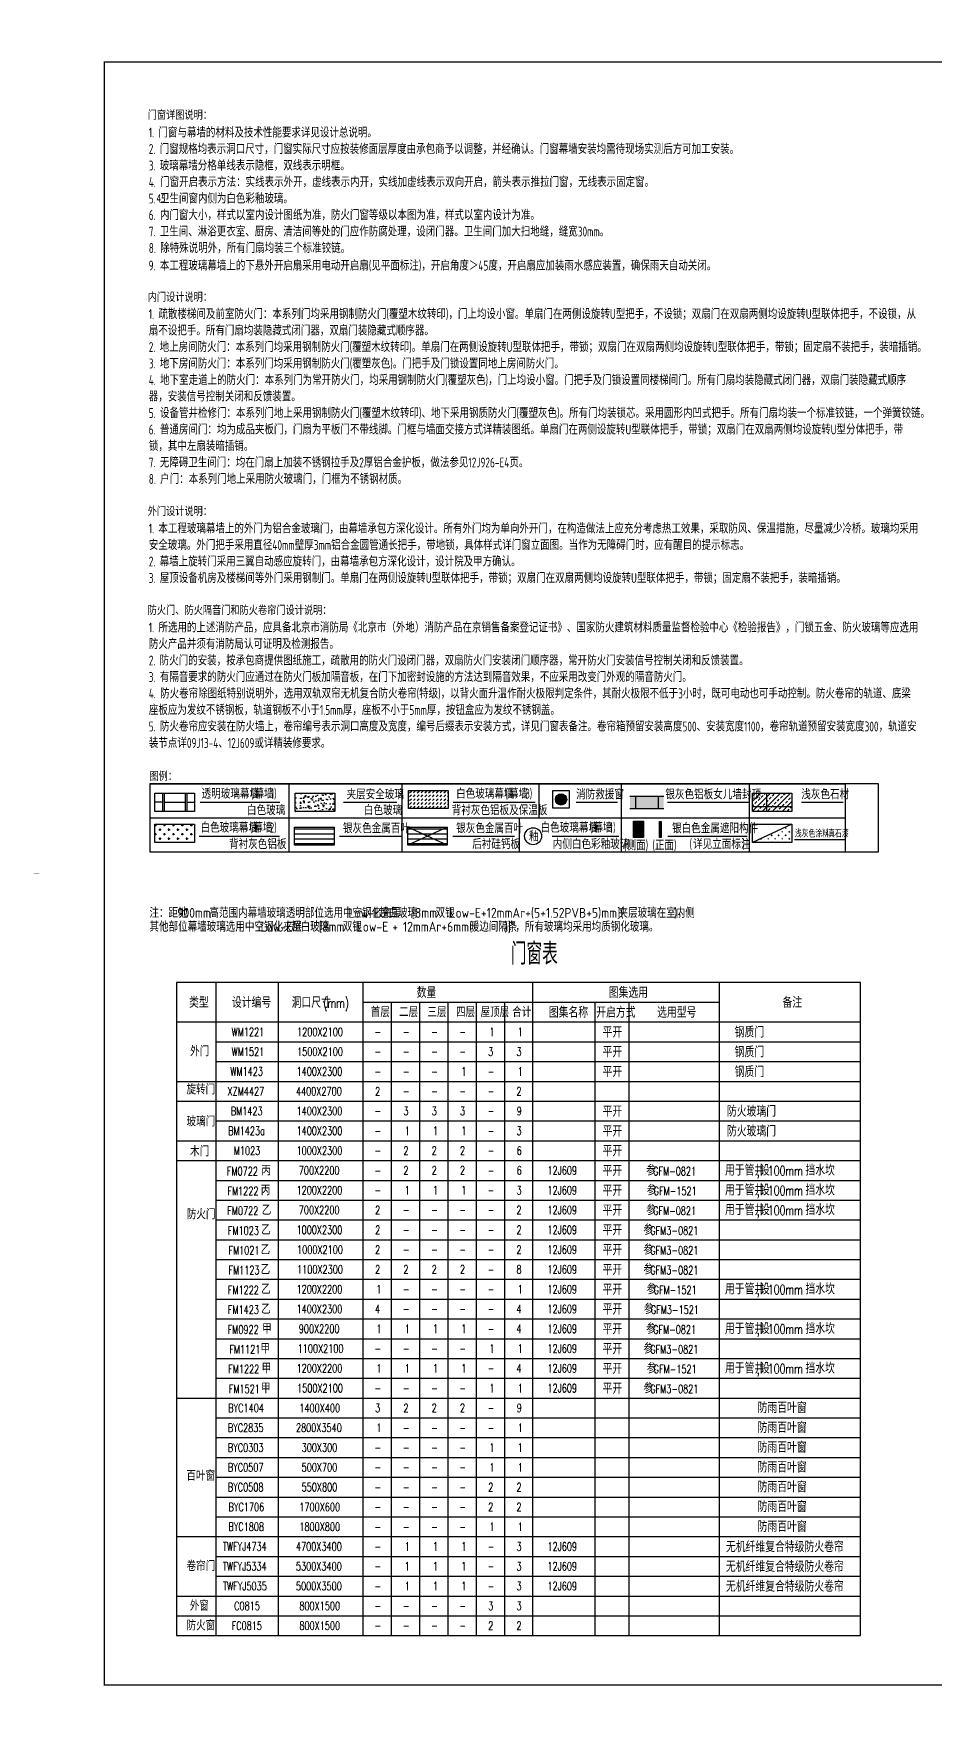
# Model space of a CAD drawing. Extents: x -3 to 440502, y -49243 to 59402.
# Drawn here: x -3 to 31859, y -2 to 59402 of the extents above; entities that cross this region are included whole.
import ezdxf
from ezdxf.xclip import XClip

# ---------------------------------------------------------------- set-up
doc = ezdxf.new("R2010")
doc.units = 0
doc.header["$LTSCALE"] = 1000
doc.header["$MEASUREMENT"] = 0
doc.header["$XCLIPFRAME"] = 0
for name, color, linetype in [('02-TEXT_标注', 130, 'Continuous'), ('PUB_TAB', 7, 'Continuous'), ('X-立面图例$0$01-标注_符号', 200, 'Continuous'), ('X-立面图例$0$02-TEXT_标注', 130, 'Continuous'), ('X-立面图例$0$03-表格_197', 197, 'Continuous'), ('X-立面图例$0$05-填充_156', 156, 'Continuous'), ('X-立面图例$0$05-填充_18', 18, 'Continuous'), ('X-立面图例$0$05-填充_天正', 26, 'Continuous'), ('X-立面图例$0$A-0-图名图例', 2, 'Continuous'), ('X-立面图例$0$A-C_玻璃幕墙', 140, 'Continuous'), ('X-立面图例$0$A-C_窗', 140, 'Continuous'), ('X-门窗表说明$0$A-0-图名图例', 2, 'Continuous'), ('X-门窗表说明参照$0$A-0-图名图例', 2, 'Continuous')]:
    doc.layers.add(name, color=color, linetype=linetype)
doc.styles.add('_TCH_WDTABLE', font='SIMPLEX', dxfattribs={"bigfont": 'GBCBIG'})
doc.styles.get("Standard").update_dxf_attribs({"font": 'gbenor.shx', "bigfont": 'gbcbig.shx'})
doc.styles.add('X-立面图例$0$_TCH_LABEL', font='ROS1', dxfattribs={"width": 0.75, "bigfont": 'JD'})
doc.styles.add('X-立面图例$0$HT_HWXH', font='STXIHEI.TTF', dxfattribs={"width": 0.8})
doc.styles.add('X-立面图例$0$HT_JD', font='ROS1', dxfattribs={"width": 0.8, "bigfont": 'JD'})
doc.styles.add('X-门窗表说明$0$HT_HWXH', font='STXIHEI.TTF', dxfattribs={"width": 0.8})
doc.styles.add('X-门窗表说明$0$HT_JD', font='ROS1', dxfattribs={"width": 0.8, "bigfont": 'JD'})
doc.styles.add('X-门窗表说明参照$0$HT_HWXH', font='STXIHEI.TTF', dxfattribs={"width": 0.8})
doc.styles.add('X-门窗表说明参照$0$HT_JD', font='ROS1', dxfattribs={"width": 0.8, "bigfont": 'JD'})

# ---------------------------------------------------------------- blocks, each defined once
blk = doc.blocks.new('图框-A1')
for points, const_width in [([(0, 0), (841, 0), (841, 594), (0, 594)], 0.05), ([(766, 584), (25, 584), (25, 10), (766, 10)], 0.5)]:
    blk.add_lwpolyline(points, close=True, dxfattribs=dict(const_width=const_width))
at = {"const_width": 0.05}
blk.add_lwpolyline([(0, 297), (2, 297)], dxfattribs=at)
blk = doc.blocks.new('X-立面图例$0$tysrytr6u')
at = {"color": 131}
blk.add_circle((0, 0), 300, dxfattribs=at)
at = {"color": 131, "style": 'X-立面图例$0$_TCH_LABEL', "width": 0.75}
blk.add_text('釉', height=347, dxfattribs=at).set_placement((-142, -185))
blk = doc.blocks.new('X-立面图例$0$trsajtytuj')
h = blk.add_hatch(color=1)
h.dxf.hatch_style = 1
h.paths.add_polyline_path([(-200, 0, 1), (200, 0, 1)])
at = {"color": 1}
blk.add_lwpolyline([(-300, -300), (300, -300), (300, 300), (-300, 300)], close=True, dxfattribs=at)
blk.add_circle((0, 0), 200, dxfattribs=at)
blk = doc.blocks.new('X-立面图例')
at = {"layer": 'X-立面图例$0$05-填充_156'}
h = blk.add_hatch(dxfattribs=at)
h.set_pattern_fill('DASH', color=256, scale=100, angle=45)
h.set_pattern_definition([(45, (7368.89, -26991.35), (1e-14, 134.70384), [95.25, -95.25])])
h.paths.add_polyline_path([(10551, 1528), (10551, 2172), (9151, 2172), (9151, 1528)])
h = blk.add_hatch(dxfattribs=at)
h.set_pattern_fill('天然石材', color=256, scale=50)
h.set_pattern_definition([(45, (9014.98, -29401.6), (-176.7768, 176.7768), []), (45, (9101.91, -29491.35), (-176.7768, 176.7768), [98.6842, -56.391])])
h.paths.add_polyline_path([(22712, 1428), (22712, 2072), (21312, 2072), (21312, 1428)])
h = blk.add_hatch(dxfattribs=at)
h.set_pattern_fill('CROSS', color=136, scale=100)
h.set_pattern_definition([(0, (-1603.78, -29391.35), (158.75, 158.75), [79.375, -238.125]), (90, (-1564.1, -29431.04), (-158.75, 158.75), [79.375, -238.125])])
h.paths.add_polyline_path([(178, 972), (178, 328), (1578, 328), (1578, 972)])
h = blk.add_hatch(dxfattribs=at)
h.set_pattern_fill('石膏板', color=256, scale=50)
h.set_pattern_definition([(45, (-163.54, 35.86), (-125, 125), [40, -136.7767]), (135, (114.75, 35.86), (-125, -125), [40, -136.7767])])
h.paths.add_polyline_path([(21312, 328), (22712, 328), (22712, 972)])
at = {"layer": 'X-立面图例$0$05-填充_18'}
h = blk.add_hatch(color=256, dxfattribs=at)
h.dxf.hatch_style = 1
h.paths.add_polyline_path([(16983, 1965), (18175, 1965), (18175, 1535), (16983, 1535)])
h = blk.add_hatch(color=256, dxfattribs=at)
h.dxf.hatch_style = 1
h.paths.add_polyline_path([(17113, 1076), (17466, 1076), (17466, 509), (17113, 509)])
h = blk.add_hatch(color=256, dxfattribs=at)
h.dxf.hatch_style = 1
h.paths.add_polyline_path([(18025, 508), (18085, 508), (18085, 1075), (18025, 1075)])
at = {"layer": 'X-立面图例$0$05-填充_天正'}
h = blk.add_hatch(dxfattribs=at)
h.set_pattern_fill('AR-CONC', color=256, scale=200)
h.set_pattern_definition([(50, (-2384.33, -29491.35), (364.3693, -31.8782), [38.1, -419.1]), (355, (-2384.33, -29491.35), (-70.4857, 382.1133), [30.48, -335.28]), (100.451, (-2353.97, -29494), (293.885, 350.2334), [32.38, -356.18]), (46.1842, (-2384.33, -29389.75), (542.158, -84.0847), [57.15, -628.65]), (96.6356, (-2339.15, -29396.76), (474.8085, 494.851), [48.57, -534.27]), (351.184, (-2384.33, -29389.75), (474.809, 494.85), [45.72, -502.92]), (21, (-2333.53, -29415.15), (303.2298, -204.531), [38.1, -419.1]), (326, (-2333.53, -29415.15), (123.604, 368.376), [30.48, -335.28]), (71.4514, (-2308.26, -29432.2), (426.833, 163.8457), [32.38, -356.18]), (37.5, (-2384.33, -29491.35), (6.1772, 169.1101), [0, -331.216, 0, -340.36, 0, -336.55]), (7.5, (-2384.33, -29491.35), (133.6393, 200.3611), [0, -194.056, 0, -323.596, 0, -128.27]), (327.5, (-2497.62, -29491.35), (271.1812, -11.4575), [0, -127, 0, -396.24, 0, -525.78]), (317.5, (-2548.42, -29491.35), (296.2584, 50.853), [0, -165.1, 0, -263.144, 0, -373.38])])
h.paths.add_polyline_path([(6547, 1428), (6547, 2072), (5147, 2072), (5147, 1428)])
at = {"layer": 'X-立面图例$0$A-C_窗'}
h = blk.add_hatch(dxfattribs=at)
h.set_pattern_fill('ANSI31', color=256, scale=110, angle=135)
h.set_pattern_definition([(180, (-3998.79, -1200), (-4e-14, -174.625), [])])
h.paths.add_polyline_path([(6518, 228), (6518, 872), (5118, 872), (5118, 228)])
h = blk.add_hatch(dxfattribs=at)
h.set_pattern_fill('ANSI31', color=256, scale=110, angle=135)
h.set_pattern_definition([(180, (4.95, -1200), (-4e-14, -174.625), [])])
h.paths.add_polyline_path([(10522, 228), (10522, 872), (9122, 872), (9122, 228)])
at = {"layer": 'X-立面图例$0$01-标注_符号'}
for p, q in [((1787, 1750), (4599, 1750)), ((6856, 1750), (8734, 1750)), ((10724, 1750), (13625, 1750)), ((15078, 1750), (16541, 1750)), ((18312, 1750), (21172, 1750)), ((23050, 1750), (24526, 1750)), ((1740, 550), (4587, 550)), ((6712, 550), (8896, 550)), ((10716, 550), (12900, 550)), ((14228, 550), (16588, 550)), ((18327, 550), (21127, 550)), ((22807, 438), (24597, 438))]:
    blk.add_line(p, q, dxfattribs=at)
at = {"layer": 'X-立面图例$0$03-表格_197'}
for p, q in [((0, 2400), (24597, 2400)), ((0, 2400), (0, 0)), ((4915, 2400), (4915, 0)), ((8918, 2400), (8918, 0)), ((13757, 2400), (13757, 1200)), ((16677, 2400), (16677, 0)), ((21204, 2400), (21204, 0)), ((24597, 2400), (24597, 0)), ((0, 1200), (24597, 1200)), ((13062, 1200), (13062, 0)), ((0, 0), (24597, 0))]:
    blk.add_line(p, q, dxfattribs=at)
at = {"layer": 'X-立面图例$0$A-C_玻璃幕墙'}
blk.add_lwpolyline([(22712, 972), (21312, 328)], dxfattribs=at)
at = {"layer": 'X-立面图例$0$A-C_窗'}
for p, q in [((461, 1428), (461, 2072)), ((521, 1428), (521, 2072)), ((1257, 1428), (1257, 2072)), ((1317, 1428), (1317, 2072)), ((16983, 1965), (18185, 1965)), ((21813, 2072), (21813, 1428)), ((461, 1750), (178, 1750)), ((521, 1750), (1257, 1750)), ((1317, 1750), (1578, 1750)), ((21312, 1597), (22712, 1597)), ((10522, 872), (9122, 228)), ((10522, 228), (9122, 872)), ((18025, 1075), (18025, 508)), ((18085, 1075), (18085, 508))]:
    blk.add_line(p, q, dxfattribs=at)
for points in [[(178, 2072), (1578, 2072), (1578, 1428), (178, 1428)], [(5147, 2072), (6547, 2072), (6547, 1428), (5147, 1428)], [(9151, 2172), (10551, 2172), (10551, 1528), (9151, 1528)], [(21312, 2072), (22712, 2072), (22712, 1428), (21312, 1428)], [(178, 972), (1578, 972), (1578, 328), (178, 328)], [(5118, 872), (6518, 872), (6518, 228), (5118, 228)], [(9122, 872), (10522, 872), (10522, 228), (9122, 228)], [(17113, 1076), (17466, 1076), (17466, 509), (17113, 509)], [(18085, 508), (18025, 508), (18025, 1075), (18085, 1075)], [(21312, 972), (22712, 972), (22712, 328), (21312, 328)]]:
    blk.add_lwpolyline(points, close=True, dxfattribs=at)
for points in [[(17183, 1965), (17183, 1535)], [(17985, 1965), (17985, 1535)], [(17985, 1965), (17985, 1535)], [(16983, 1535), (18185, 1535)]]:
    blk.add_lwpolyline(points, dxfattribs=at)
blk.add_blockref('X-立面图例$0$trsajtytuj', (14545, 1853))
blk.add_blockref('X-立面图例$0$tysrytr6u', (13555, 550), dxfattribs=at)
at = {"insert": (16777, 404), "char_height": 350, "width": 27209.6, "attachment_point": 1, "style": 'X-立面图例$0$HT_JD'}
blk.add_mtext('(侧面) (正面)\\P\\pl3150;{\\C1;\\P\\pl0;}    ', dxfattribs=at)
at = {"layer": 'X-立面图例$0$01-标注_符号', "color": 7, "style": 'X-立面图例$0$_TCH_LABEL', "width": 0.75}
for s, height, p in [('浅灰色涂料', 248.1, (22816, 508)), ('/', 250, (23855, 508)), ('真石漆', 248.1, (23993, 508))]:
    blk.add_text(s, height=height, dxfattribs=at).set_placement(p)
at = {"layer": 'X-立面图例$0$02-TEXT_标注', "style": 'X-立面图例$0$_TCH_LABEL', "width": 0.75}
for s, height, p in [('透明玻璃幕墙', 347.3, (1834, 1878)), ('(', 350, (3580, 1878)), ('幕墙', 347.3, (3702, 1878)), ('1)', 350, (4284, 1878)), ('夹层安全玻璃', 347.3, (6957, 1855)), ('白色玻璃幕墙', 347.3, (10833, 1878)), ('(', 350, (12579, 1878)), ('幕墙', 347.3, (12701, 1878)), ('3)', 350, (13283, 1878)), ('消防救援窗', 347.3, (15077, 1855)), ('银灰色铝板女儿墙封顶', 347.3, (18235, 1855)), ('浅灰色石材', 347.3, (23043, 1855)), ('白色玻璃', 347.3, (3438, 1295)), ('白色玻璃', 347.3, (7573, 1295)), ('背衬灰色铝板及保温板', 347.3, (10677, 1295)), ('白色玻璃幕墙', 347.3, (1795, 678)), ('(', 350, (3541, 678)), ('幕墙', 347.3, (3664, 678)), ('2)', 350, (4246, 678)), ('银灰色金属百叶', 347.3, (6831, 655)), ('银灰色金属百叶', 347.3, (10835, 655)), ('白色玻璃幕墙', 347.3, (13822, 678)), ('(', 350, (15568, 678)), ('幕墙', 347.3, (15691, 678)), ('1)', 350, (16273, 678)), ('银白色金属遮阳构件', 347.3, (18471, 655)), ('背衬灰色铝板', 347.3, (2803, 95)), ('后衬硅钙板', 347.3, (11403, 95)), ('内侧白色彩釉玻璃', 347.3, (14254, 95)), ('(', 350, (19093, 95)), ('详见立面标注', 347.3, (19215, 95)), (')', 350, (20961, 95))]:
    blk.add_text(s, height=height, dxfattribs=at).set_placement(p)
at = {"layer": 'X-立面图例$0$A-0-图名图例', "style": 'X-立面图例$0$HT_HWXH', "width": 0.8}
blk.add_text('图例：', height=290.1, dxfattribs=at).set_placement((-12, 2538))
blk = doc.blocks.new('X-门窗表说明参照')
blk.add_lwpolyline([(1608, 29469), (27378, 29469), (27378, 31869), (1608, 31869)], close=True)
at = {"layer": 'Defpoints', "color": 165}
blk.add_lwpolyline([(0, 57400), (30200, 57400), (30200, 0), (0, 0)], close=True, dxfattribs=at)
ref = blk.add_blockref('X-立面图例', (1608, 29469))
XClip(ref).set_block_clipping_path([(-183.0774635659, 0), (27727.356120426, 2944.4889899954)])
at = {"insert": (1571, 55662), "char_height": 350, "width": 27209.6, "attachment_point": 1, "style": 'X-门窗表说明参照$0$HT_JD'}
blk.add_mtext('\\pi-3.6715,l3.6978; \\P1. 门窗与幕墙的材料及技术性能要求详见设计总说明。\\P2. 门窗规格均表示洞口尺寸，门窗实际尺寸应按装修面层厚度由承包商予以调整，并经确认。门窗幕墙安装均需待现场实测后方可加工安装。\\P3. {\\C4;玻璃幕墙分格单线表示隐框，双线表示明框。}\\P4. 门窗开启表示方法：实线表示外开，虚线表示内开，实线加虚线表示双向开启，箭头表示推拉门窗，无线表示固定窗。{\\C1;\\P}5. 卫生间窗内侧为{\\C211;白色彩釉玻璃}。\\P6. 内门窗大小，样式以室内设计图纸为准，防火门窗等级以本图为准，样式以室内设计为准。\\P7. 卫生间、淋浴更衣室、厨房、清洁间等处的门应作防腐处理，{\\C181;设闭门器}。卫生间门加大扫地缝，缝宽{\\C181;30}mm。\\P\\pi0,l0;8. 除特殊说明外，所有门扇均装三个标准铰链。\\P\\P\\pi-3.6715,l3.6978;\\P \\P1. 疏散楼梯间及前室防火门：本系列门均采用{\\C3;钢制防火门(覆塑木纹转印)}，门上均设小窗。单扇门在两侧设旋转U型把手，不设锁；双扇门在双扇两侧均设旋转U型联体把手，不设锁，从扇不设把手。所有门扇均装隐藏式闭门器，双扇门装隐藏式顺序器。\\P2. 地上房间防火门：本系列门均采用{\\C3;钢制防火门(覆塑木纹转印)}。单扇门在两侧设旋转U型联体把手，带锁；双扇门在双扇两侧均设旋转U型联体把手，带锁；固定扇不装把手，装暗插销。\\P3. 地下房间防火门：本系列门均采用钢制防火门{\\C3;(覆塑灰色)}。门把手及门锁设置同地上房间防火门。\\P\\pi0,l0;4. 地下室走道上的防火门：本系列门为常开防火门，均采用钢制防火门{\\C3;(覆塑灰色)}，门上均设小窗。门把手及门锁设置同楼梯间门。所有门扇均装隐藏式闭门器，双扇门装隐藏式顺序器，安装信号控制关闭和反馈装置。\\P\\pi-3.6715,l3.6978;5. 设备管井检修门：本系列门地上采用{\\C3;钢制防火门(覆塑木纹转印)}、地下采用钢质防火门{\\C3;(覆塑灰色)}。所有门均装锁芯。采用圆形内凹式把手。所有门扇均装一个标准铰链，一个弹簧铰链。\\P6. 普通房间门：均为成品夹板门，门扇为平板门不带线脚。门框与墙面交接方式详精装图纸。单扇门在两侧设旋转U型联体把手，带锁；双扇门在双扇两侧均设旋转U型分体把手，带锁，其中左扇装暗插销。\\P7. 无障碍卫生间门：均在门扇上加装不锈钢拉手及2厚铝合金护板，做法参见12J926-E4页。\\P{\\C3;8. 户门：本系列门地上采用防火玻璃门，门框为不锈钢材质。\\P}\\P \\P1. 本工程玻璃幕墙上的外门为铝合金玻璃门，由幕墙承包方深化设计。所有外门均为单向外开门，在构造做法上应充分考虑热工效果，采取防风、保温措施，尽量减少冷桥。玻璃均采用安全玻璃。外门把手采用直径40mm壁厚3mm铝合金圆管通长把手，带地锁，具体样式详门窗立面图。当作为无障碍门时，应有醒目的提示标志。\\P2. 幕墙上旋转门采用{\\C3;三翼}自动感应旋转门，由幕墙承包方深化设计，设计院及甲方确认。\\P3. 屋顶设备机房及楼梯间等外门采用钢制门。单扇门在两侧设旋转U型联体把手，带锁；双扇门在双扇两侧均设旋转U型联体把手，带锁；固定扇不装把手，装暗插销。\\P\\P \\P1. 所选用的上述消防产品，应具备北京市消防局《北京市（外地）消防产品在京销售备案登记证书》、国家防火建筑材料质量监督检验中心《检验报告》，门锁五金、防火玻璃等应选用防火产品并须有消防局认可证明及检测报告。\\P2. 防火门的安装，按承包商提供图纸施工，疏散用的防火门设闭门器，双扇防火门安装闭门顺序器，常开防火门安装信号控制关闭和反馈装置。\\P3. 有隔音要求的防火门应通过在防火门板加隔音板，在门下加密封设施的方法达到隔音效果，不应采用改变门外观的隔音防火门。\\P4. 防火卷帘除图纸特别说明外，选用双轨双帘无机复合防火卷帘(特级)，以背火面升温作耐火极限判定条件，其耐火极限不低于3小时，既可电动也可手动控制。防火卷帘的轨道、底梁座板应为发纹不锈钢板，轨道钢板不小于1.5mm厚，座板不小于5mm厚，按钮盒应为发纹不锈钢盖。\\P5. 防火卷帘应安装在防火墙上，卷帘编号表示洞口高度及宽度，编号后缀表示安装方式，详见门窗表备注。卷帘箱预留安装高度500、安装宽度1100，卷帘轨道预留安装宽度300，轨道安装节点详09J13-4、12J609或详精装修要求。', dxfattribs=at)
at = {"layer": 'X-门窗表说明参照$0$A-0-图名图例', "style": 'X-门窗表说明参照$0$HT_HWXH', "width": 0.8}
for s, height, p in [('门窗详图说明：', 290.1, (1534, 55388)), ('内门设计说明：', 290.1, (1534, 48949)), ('外门设计说明：', 290.1, (1534, 41375)), ('防火门、防火隔音门和防火卷帘门设计说明：', 290.11, (1534, 37876))]:
    blk.add_text(s, height=height, dxfattribs=at).set_placement(p)
blk = doc.blocks.new('X-门窗表说明')
blk.add_blockref('X-门窗表说明参照', (0, 0))
at = {"insert": (1565, 50957), "char_height": 350, "width": 27209.6, "attachment_point": 1, "style": 'X-门窗表说明$0$HT_JD'}
blk.add_mtext('\\pi-3.6715,l3.6978; \\P\\pi0,l0;{\\C4;9. 本工程玻璃幕墙上的下悬外开启扇采用电动开启扇(见平面标注)，开启角度\\C3;＞45\\C4;度，开启扇应加装雨水感应装置，确保雨天自动关闭。}', dxfattribs=at)
at = {"layer": 'X-门窗表说明$0$A-0-图名图例', "color": 1, "style": 'X-门窗表说明$0$HT_HWXH', "width": 0.8}
blk.add_text('45', height=290.1, dxfattribs=at).set_placement((1847, 52431))

msp = doc.modelspace()

# ---------------------------------------------------------------- linework, layer by layer
at = {"layer": 'PUB_TAB'}
for points in [[(29248, 2748.9), (29248, 25848.9), (5048, 25848.9), (5048, 2748.9)], [(6448, 25848.9), (6448, 2748.9)], [(8648, 25848.9), (8648, 2748.9)], [(11648, 25848.9), (11648, 2748.9)], [(17648, 25848.9), (17648, 2748.9)], [(24248, 25848.9), (24248, 2748.9)], [(11648, 25148.9), (24248, 25148.9)], [(11648, 25148.9), (11648, 2748.9)], [(12648, 25148.9), (12648, 2748.9)], [(13648, 25148.9), (13648, 2748.9)], [(14648, 25148.9), (14648, 2748.9)], [(15648, 25148.9), (15648, 2748.9)], [(16648, 25148.9), (16648, 2748.9)], [(19848, 25148.9), (19848, 2748.9)], [(21048, 25148.9), (21048, 2748.9)], [(5048, 24448.9), (29248, 24448.9)], [(6448, 24448.9), (29248, 24448.9)], [(6448, 24448.9), (29248, 24448.9)], [(6448, 24448.9), (29248, 24448.9)], [(6448, 23748.9), (29248, 23748.9)], [(6448, 23048.9), (29248, 23048.9)], [(5048, 22348.9), (29248, 22348.9)], [(5048, 21648.9), (29248, 21648.9)], [(5048, 21648.9), (29248, 21648.9)], [(6448, 21648.9), (29248, 21648.9)], [(6448, 21648.9), (29248, 21648.9)], [(6448, 20948.9), (29248, 20948.9)], [(5048, 20248.9), (29248, 20248.9)], [(5048, 19548.9), (29248, 19548.9)], [(6448, 18848.9), (29248, 18848.9)], [(6448, 18148.9), (29248, 18148.9)], [(6448, 17448.9), (29248, 17448.9)], [(6448, 16748.9), (29248, 16748.9)], [(6448, 16048.9), (29248, 16048.9)], [(6448, 15348.9), (29248, 15348.9)], [(6448, 14648.9), (29248, 14648.9)], [(6448, 13948.9), (29248, 13948.9)], [(6448, 13248.9), (29248, 13248.9)], [(6448, 12548.9), (29248, 12548.9)], [(6448, 11848.9), (29248, 11848.9)], [(5048, 11148.9), (29248, 11148.9)], [(6448, 11148.9), (29248, 11148.9)], [(6448, 11148.9), (29248, 11148.9)], [(6448, 10448.9), (29248, 10448.9)], [(6448, 9748.9), (29248, 9748.9)], [(6448, 9748.9), (29248, 9748.9)], [(6448, 9048.9), (29248, 9048.9)], [(6448, 8348.9), (29248, 8348.9)], [(6448, 7648.9), (29248, 7648.9)], [(6448, 6948.9), (29248, 6948.9)], [(5048, 6248.9), (29248, 6248.9)], [(6448, 6248.9), (29248, 6248.9)], [(6448, 5548.9), (29248, 5548.9)], [(6448, 4848.9), (29248, 4848.9)], [(5048, 4148.9), (29248, 4148.9)], [(5048, 3448.9), (29248, 3448.9)], [(5048, 2748.9), (29248, 2748.9)], [(5048, 2748.9), (29248, 2748.9)]]:
    msp.add_lwpolyline(points, dxfattribs=at)

# ---------------------------------------------------------------- block references
at = {"xscale": 100, "yscale": 100, "zscale": 100}
msp.add_blockref('图框-A1', (0, 0), dxfattribs=at)
msp.add_blockref('X-门窗表说明', (2500, 1000))

# ---------------------------------------------------------------- texts
at = {"layer": '02-TEXT_标注'}
for s, height, p in [('[8mm', 350, (13369, 28133.6)), ('Low-E+12mmAr+(5+1.52PVB+5)mm](', 350, (14706.4, 28133.6)), (')', 350, (22651.5, 28133.6)), ('注：距地', 337.59, (4095.5, 28133.6)), ('其他部位幕墙玻璃选用中空钢化夹层', 337.589, (4095.5, 27643.6)), ('900mm', 350, (5078.5, 28133.6)), ('高范围内幕墙玻璃透明部位选用中空钢化夹层', 337.589, (6217, 28133.6)), ('Low-E', 350, (8027.4, 27643.6)), ('超白玻璃', 337.59, (9106.6, 27643.6)), ('[8mm', 350, (10089.6, 27643.6)), ('双银', 337.59, (10935.4, 27643.6)), ('Low-E', 350, (11131.9, 28133.6)), ('Low-E', 350, (11426.9, 27643.6)), ('超白玻璃', 337.59, (12211.1, 28133.6)), ('12mmAr+6mm(', 350, (13060.2, 27643.6)), ('双银', 337.59, (14214.9, 28133.6)), ('暖边间隔条', 337.59, (15422.7, 27643.6)), (')]', 350, (16651.4, 27643.6)), ('”，所有玻璃均采用均质钢化玻璃。', 337.589, (16884.8, 27643.6)), ('夹层玻璃在室内侧', 337.59, (20685.5, 28133.6)), ('，', 337.6, (22768.2, 28133.6)), ('+', 350, (12681.1, 27643.6))]:
    msp.add_text(s, height=height, dxfattribs=at).set_placement(p)
at = {"layer": 'PUB_TAB', "style": '_TCH_WDTABLE'}
for s, height, p in [('门窗表', 771.63, (16873.6, 26478.6)), ('数量', 385.82, (13545.6, 25298.9)), ('图集选用', 385.82, (20339.1, 25298.9)), ('类型', 385.82, (5497, 24948.9)), ('设计编号', 385.82, (7014, 24948.9)), ('洞口尺寸', 385.82, (9123.5, 24948.9)), ('首层', 337.59, (11922.8, 24623.9)), ('二层', 337.59, (12922.8, 24623.9)), ('三层', 337.59, (13926.5, 24623.9)), ('四层', 337.59, (14937.7, 24623.9)), ('屋顶层', 337.59, (15805.5, 24623.9)), ('合计', 337.59, (16928.4, 24623.9)), ('图集名称', 385.82, (18222.5, 24598.9)), ('开启方式', 385.82, (19897.4, 24598.9)), ('选用型号', 385.82, (22050.7, 24598.9)), ('备注', 385.82, (26486.3, 24948.9)), ('平开', 385.82, (20121.1, 23898.9)), ('钢质门', 385.82, (24794.7, 23898.9)), ('外门', 337.59, (5532.1, 23239.5)), ('平开', 385.82, (20121.1, 23198.9)), ('钢质门', 385.82, (24794.7, 23198.9)), ('平开', 385.82, (20121.1, 22498.9)), ('钢质门', 385.82, (24794.7, 22498.9)), ('旋转门', 337.59, (5405.5, 21888.2)), ('平开', 385.82, (20121.1, 21098.9)), ('防火玻璃门', 385.82, (24522.4, 21098.9)), ('玻璃门', 337.59, (5409.2, 20756.8)), ('平开', 385.82, (20121.1, 20398.9)), ('防火玻璃门', 385.82, (24522.4, 20398.9)), ('木门', 337.59, (5532.1, 19700)), ('平开', 385.82, (20121.1, 19698.9)), ('平开', 385.82, (20121.1, 18998.9)), ('用于管井', 385.82, (24453.7, 19016.7)), ('设', 385.8, (25691.3, 19016.7)), ('挡水坎', 385.82, (27297.9, 19016.7)), ('平开', 385.82, (20121.1, 18298.9)), ('用于管井', 385.82, (24453.7, 18316.7)), ('设', 385.8, (25691.3, 18316.7)), ('挡水坎', 385.82, (27297.9, 18316.7)), ('防火门', 337.59, (5416.7, 17476.6)), ('平开', 385.82, (20121.1, 17598.9)), ('用于管井', 385.82, (24453.7, 17616.7)), ('设', 385.8, (25691.3, 17616.7)), ('挡水坎', 385.82, (27297.9, 17616.7)), ('平开', 385.82, (20121.1, 16898.9)), ('平开', 385.82, (20121.1, 16198.9)), ('平开', 385.82, (20121.1, 15498.9)), ('平开', 385.82, (20121.1, 14798.9)), ('用于管井', 385.82, (24453.7, 14816.7)), ('设', 385.8, (25691.3, 14816.7)), ('挡水坎', 385.82, (27297.9, 14816.7)), ('平开', 385.82, (20121.1, 13398.9)), ('用于管井', 385.82, (24453.7, 13416.7)), ('设', 385.8, (25691.3, 13416.7)), ('挡水坎', 385.82, (27297.9, 13416.7)), ('平开', 385.82, (20121.1, 12698.9)), ('平开', 385.82, (20121.1, 11998.9)), ('用于管井', 385.82, (24453.7, 12016.7)), ('设', 385.8, (25691.3, 12016.7)), ('挡水坎', 385.82, (27297.9, 12016.7)), ('平开', 385.82, (20121.1, 11298.9)), ('防雨百叶窗', 385.82, (25605.6, 10616.7)), ('防雨百叶窗', 385.82, (25605.6, 9916.7)), ('防雨百叶窗', 385.82, (25605.6, 9216.7)), ('防雨百叶窗', 385.82, (25605.6, 8516.7)), ('百叶窗', 337.59, (5403.6, 8226.4)), ('防雨百叶窗', 385.82, (25605.6, 7816.7)), ('防雨百叶窗', 385.82, (25605.6, 7116.7)), ('防雨百叶窗', 385.82, (25605.6, 6416.7)), ('无机纤维复合特级防火卷帘', 385.816, (24485.7, 5698.9)), ('卷帘门', 337.59, (5407.3, 5032.3)), ('无机纤维复合特级防火卷帘', 385.816, (24485.7, 4998.9)), ('无机纤维复合特级防火卷帘', 385.816, (24485.7, 4298.9)), ('外窗', 337.59, (5522.8, 3632.3)), ('防火窗', 337.59, (5407.3, 2932.3))]:
    msp.add_text(s, height=height, dxfattribs=at).set_placement(p)
at = {"layer": 'PUB_TAB', "style": '_TCH_WDTABLE', "width": 0.705882}
for s, height, p in [('(mm)', 340, (10246.9, 24948.9)), ('1200X2100', 297.5, (9318, 23950.1)), ('1500X2100', 297.5, (9318, 23250.1)), ('1400X2300', 297.5, (9298, 22550.1)), ('4400X2700', 297.5, (9278, 21850.1)), ('1400X2300', 297.5, (9298, 21150.1)), ('1400X2300', 297.5, (9298, 20450.1)), ('1000X2300', 297.5, (9298, 19750.1)), ('700X2200', 297.5, (9378, 19050.1)), ('12J609', 297.5, (18174.1, 19050.1)), (',', 340, (25577.1, 19016.7)), ('100mm', 340, (25972.2, 19016.7)), ('1200X2200', 297.5, (9298, 18350.1)), ('12J609', 297.5, (18174.1, 18350.1)), ('100mm', 340, (25972.2, 18316.7)), ('700X2200', 297.5, (9378, 17650.1)), ('12J609', 297.5, (18174.1, 17650.1)), (',', 340, (25577.1, 18316.7)), ('100mm', 340, (25972.2, 17616.7)), ('1000X2300', 297.5, (9298, 16950.1)), ('12J609', 297.5, (18174.1, 16950.1)), (',', 340, (25577.1, 17616.7)), ('1000X2100', 297.5, (9318, 16250.1)), ('12J609', 297.5, (18174.1, 16250.1)), ('1100X2300', 297.5, (9318, 15550.1)), ('12J609', 297.5, (18174.1, 15550.1)), ('1200X2200', 297.5, (9298, 14850.1)), ('12J609', 297.5, (18174.1, 14850.1)), ('100mm', 340, (25972.2, 14816.7)), (',', 340, (25577.1, 14816.7)), ('900X2200', 297.5, (9378, 13450.1)), ('12J609', 297.5, (18174.1, 13450.1)), ('100mm', 340, (25972.2, 13416.7)), (',', 340, (25577.1, 13416.7)), ('1100X2100', 297.5, (9338, 12750.1)), ('12J609', 297.5, (18174.1, 12750.1)), ('1200X2200', 297.5, (9298, 12050.1)), ('12J609', 297.5, (18174.1, 12050.1)), (',', 340, (25577.1, 12016.7)), ('100mm', 340, (25972.2, 12016.7)), ('1500X2100', 297.5, (9318, 11350.1)), ('12J609', 297.5, (18174.1, 11350.1)), ('1400X400', 297.5, (9398, 10650.1)), ('2800X3540', 297.5, (9278, 9950.1)), ('300X300', 297.5, (9478, 9250.1)), ('500X700', 297.5, (9478, 8550.1)), ('550X800', 297.5, (9478, 7850.1)), ('1700X600', 297.5, (9398, 7150.1)), ('1800X800', 297.5, (9398, 6450.1)), ('4700X3400', 297.5, (9278, 5750.1)), ('12J609', 297.5, (18174.1, 5750.1)), ('5300X3400', 297.5, (9278, 5050.1)), ('12J609', 297.5, (18174.1, 5050.1)), ('5000X3500', 297.5, (9278, 4350.1)), ('12J609', 297.5, (18174.1, 4350.1)), ('800X1500', 297.5, (9398, 3650.1)), ('800X1500', 297.5, (9398, 2950.1))]:
    msp.add_text(s, height=height, dxfattribs=at).set_placement(p)
at = {"layer": 'PUB_TAB', "color": 3, "style": '_TCH_WDTABLE', "width": 0.705882}
for s, p in [('WM1221', (7003, 23950.1)), ('-', (12058, 23950.1)), ('-', (13058, 23950.1)), ('-', (14058, 23950.1)), ('-', (15058, 23950.1)), ('1', (16123, 23950.1)), ('1', (17123, 23950.1)), ('WM1521', (7003, 23250.1)), ('-', (12058, 23250.1)), ('-', (13058, 23250.1)), ('-', (14058, 23250.1)), ('-', (15058, 23250.1)), ('3', (16078, 23250.1)), ('3', (17078, 23250.1)), ('WM1423', (6958, 22550.1)), ('-', (12058, 22550.1)), ('-', (13058, 22550.1)), ('-', (14058, 22550.1)), ('1', (15123, 22550.1)), ('-', (16058, 22550.1)), ('1', (17123, 22550.1)), ('XZM4427', (6858, 21850.1)), ('2', (12078, 21850.1)), ('2', (17078, 21850.1)), ('BM1423', (6973, 21150.1)), ('-', (13058, 21850.1)), ('-', (14058, 21850.1)), ('3', (14078, 21150.1)), ('-', (15058, 21850.1)), ('-', (16058, 21850.1)), ('9', (17083, 21150.1)), ('-', (12058, 21150.1)), ('-', (16058, 21150.1)), ('BM1423a', (6883, 20450.1)), ('-', (12058, 20450.1)), ('1', (14123, 20450.1)), ('-', (16058, 20450.1)), ('3', (17078, 20450.1)), ('M1023', (7078, 19750.1)), ('-', (12058, 19750.1)), ('2', (13078, 19750.1)), ('2', (14078, 19750.1)), ('2', (15078, 19750.1)), ('-', (16058, 19750.1)), ('6', (17083, 19750.1)), ('FM0722', (6833.8, 19023.9)), ('-', (12058, 19050.1)), ('2', (13078, 19050.1)), ('2', (14078, 19050.1)), ('2', (15078, 19050.1)), ('-', (16058, 19050.1)), ('6', (17083, 19050.1)), ('FM1222', (6853.8, 18323.9)), ('-', (12058, 18350.1)), ('1', (13123, 18350.1)), ('1', (14123, 18350.1)), ('1', (15123, 18350.1)), ('-', (16058, 18350.1)), ('3', (17078, 18350.1)), ('FM0722', (6848.7, 17623.9)), ('2', (12078, 17650.1)), ('2', (17078, 17650.1)), ('2', (12078, 16950.1)), ('-', (13058, 17650.1)), ('-', (14058, 17650.1)), ('-', (15058, 17650.1)), ('-', (16058, 17650.1)), ('2', (17078, 16950.1)), ('FM1023', (6868.7, 16923.9)), ('-', (13058, 16950.1)), ('-', (14058, 16950.1)), ('-', (15058, 16950.1)), ('-', (16058, 16950.1)), ('FM1021', (6888.7, 16223.9)), ('2', (12078, 16250.1)), ('-', (13058, 16250.1)), ('-', (14058, 16250.1)), ('-', (15058, 16250.1)), ('-', (16058, 16250.1)), ('2', (17078, 16250.1)), ('FM1123', (6888.7, 15523.9)), ('2', (12078, 15550.1)), ('2', (13078, 15550.1)), ('2', (14078, 15550.1)), ('2', (15078, 15550.1)), ('-', (16058, 15550.1)), ('8', (17078, 15550.1)), ('FM1222', (6868.7, 14823.9)), ('1', (12123, 14850.1)), ('-', (13058, 14850.1)), ('-', (14058, 14850.1)), ('-', (15058, 14850.1)), ('-', (16058, 14850.1)), ('1', (17123, 14850.1)), ('4', (12073, 14150.1)), ('-', (13058, 14150.1)), ('-', (14058, 14150.1)), ('-', (15058, 14150.1)), ('-', (16058, 14150.1)), ('4', (17073, 14150.1)), ('FM0922', (6861.7, 13423.9)), ('1', (12123, 13450.1)), ('1', (13123, 13450.1)), ('1', (14123, 13450.1)), ('1', (15123, 13450.1)), ('4', (17073, 13450.1)), ('-', (16058, 13450.1)), ('-', (12058, 12750.1)), ('-', (13058, 12750.1)), ('-', (14058, 12750.1)), ('-', (15058, 12750.1)), ('1', (16123, 12750.1)), ('1', (17123, 12750.1)), ('FM1222', (6881.7, 12023.9)), ('1', (12123, 12050.1)), ('1', (13123, 12050.1)), ('1', (14123, 12050.1)), ('1', (15123, 12050.1)), ('-', (16058, 12050.1)), ('4', (17073, 12050.1)), ('-', (12058, 11350.1)), ('-', (13058, 11350.1)), ('-', (14058, 11350.1)), ('-', (15058, 11350.1)), ('1', (16123, 11350.1)), ('1', (17123, 11350.1)), ('BYC1404', (6883, 10650.1)), ('3', (12078, 10650.1)), ('2', (13078, 10650.1)), ('2', (14078, 10650.1)), ('2', (15078, 10650.1)), ('-', (16058, 10650.1)), ('9', (17083, 10650.1)), ('BYC2835', (6868, 9950.1)), ('1', (12123, 9950.1)), ('1', (17123, 9950.1)), ('BYC0303', (6868, 9250.1)), ('-', (13058, 9950.1)), ('-', (14058, 9950.1)), ('-', (15058, 9950.1)), ('-', (16058, 9950.1)), ('1', (16123, 9250.1)), ('1', (17123, 9250.1)), ('-', (12058, 9250.1)), ('-', (13058, 9250.1)), ('-', (14058, 9250.1)), ('-', (15058, 9250.1)), ('BYC0507', (6868, 8550.1)), ('-', (12058, 8550.1)), ('-', (13058, 8550.1)), ('-', (14058, 8550.1)), ('-', (15058, 8550.1)), ('1', (16123, 8550.1)), ('1', (17123, 8550.1)), ('BYC0508', (6868, 7850.1)), ('-', (12058, 7850.1)), ('-', (13058, 7850.1)), ('-', (14058, 7850.1)), ('-', (15058, 7850.1)), ('2', (16078, 7850.1)), ('2', (17078, 7850.1)), ('BYC1706', (6893, 7150.1)), ('-', (12058, 7150.1)), ('-', (13058, 7150.1)), ('-', (14058, 7150.1)), ('-', (15058, 7150.1)), ('2', (16078, 7150.1)), ('2', (17078, 7150.1)), ('BYC1808', (6888, 6450.1)), ('-', (12058, 6450.1)), ('-', (13058, 6450.1)), ('-', (14058, 6450.1)), ('-', (15058, 6450.1)), ('1', (16123, 6450.1)), ('1', (17123, 6450.1)), ('TWFYJ4734', (6693, 5750.1)), ('1', (13123, 5750.1)), ('1', (14123, 5750.1)), ('1', (15123, 5750.1)), ('3', (17078, 5750.1)), ('TWFYJ5334', (6693, 5050.1)), ('-', (12058, 5750.1)), ('1', (13123, 5050.1)), ('1', (14123, 5050.1)), ('1', (15123, 5050.1)), ('-', (16058, 5750.1)), ('3', (17078, 5050.1)), ('-', (12058, 5050.1)), ('-', (16058, 5050.1)), ('TWFYJ5035', (6698, 4350.1)), ('-', (12058, 4350.1)), ('1', (13123, 4350.1)), ('1', (14123, 4350.1)), ('1', (15123, 4350.1)), ('-', (16058, 4350.1)), ('3', (17078, 4350.1)), ('C0815', (7093, 3650.1)), ('-', (12058, 3650.1)), ('-', (13058, 3650.1)), ('-', (14058, 3650.1)), ('-', (15058, 3650.1)), ('3', (16078, 3650.1)), ('3', (17078, 3650.1)), ('FC0815', (7003, 2950.1)), ('-', (12058, 2950.1)), ('-', (13058, 2950.1)), ('-', (14058, 2950.1)), ('-', (15058, 2950.1)), ('2', (16078, 2950.1)), ('2', (17078, 2950.1))]:
    msp.add_text(s, height=297.5, dxfattribs=at).set_placement(p)
at = {"layer": 'PUB_TAB', "color": 1, "style": '_TCH_WDTABLE', "width": 0.705882}
for s, p in [('3', (13078, 21150.1)), ('3', (15078, 21150.1)), ('1', (13123, 20450.1)), ('1', (15123, 20450.1)), ('FM1423', (6868.7, 14123.9)), ('1400X2300', (9298, 14150.1)), ('12J609', (18174.1, 14150.1)), ('GFM3-1521', (21829.3, 14123.9))]:
    msp.add_text(s, height=297.5, dxfattribs=at).set_placement(p)
at = {"layer": 'PUB_TAB', "color": 3, "style": '_TCH_WDTABLE'}
for s, p in [('丙', (8053.8, 19023.9)), ('丙', (8033.8, 18323.9)), ('乙', (8068.7, 17623.9)), ('乙', (8048.7, 16923.9)), ('乙', (8028.7, 16223.9)), ('乙', (8028.7, 15523.9)), ('乙', (8048.7, 14823.9)), ('甲', (8081.7, 13423.9)), ('甲', (8061.7, 12023.9))]:
    msp.add_text(s, height=337.6, dxfattribs=at).set_placement(p)
at = {"layer": 'PUB_TAB', "color": 2, "style": '_TCH_WDTABLE'}
for s, p in [('参', (21663.6, 19023.9)), ('参', (21683.6, 18323.9)), ('参', (21663.6, 17623.9)), ('参', (21563.6, 16923.9)), ('参', (21563.6, 16223.9)), ('参', (21563.6, 15523.9)), ('参', (21683.6, 14823.9)), ('参', (21663.6, 13423.9)), ('甲', (8021.7, 12723.9)), ('参', (21563.6, 12723.9)), ('参', (21683.6, 12023.9)), ('甲', (8041.7, 11323.9)), ('参', (21563.6, 11323.9))]:
    msp.add_text(s, height=337.6, dxfattribs=at).set_placement(p)
at = {"layer": 'PUB_TAB', "color": 2, "style": '_TCH_WDTABLE', "width": 0.705882}
for s, p in [('GFM-0821', (21909.3, 19023.9)), ('GFM-1521', (21929.3, 18323.9)), ('GFM-0821', (21909.3, 17623.9)), ('GFM3-0821', (21809.3, 16923.9)), ('GFM3-0821', (21809.3, 16223.9)), ('GFM3-0821', (21809.3, 15523.9)), ('GFM-1521', (21929.3, 14823.9)), ('GFM-0821', (21909.3, 13423.9)), ('FM1121', (6921.7, 12723.9)), ('GFM3-0821', (21809.3, 12723.9)), ('GFM-1521', (21929.3, 12023.9)), ('FM1521', (6901.7, 11323.9)), ('GFM3-0821', (21809.3, 11323.9))]:
    msp.add_text(s, height=297.5, dxfattribs=at).set_placement(p)
at = {"layer": 'PUB_TAB', "color": 1, "style": '_TCH_WDTABLE'}
for s, height, p in [('乙', 337.6, (8048.7, 14123.9)), ('平开', 385.82, (20121.1, 14098.9)), ('参', 337.6, (21583.6, 14123.9))]:
    msp.add_text(s, height=height, dxfattribs=at).set_placement(p)

doc.saveas('drawing.dxf')
